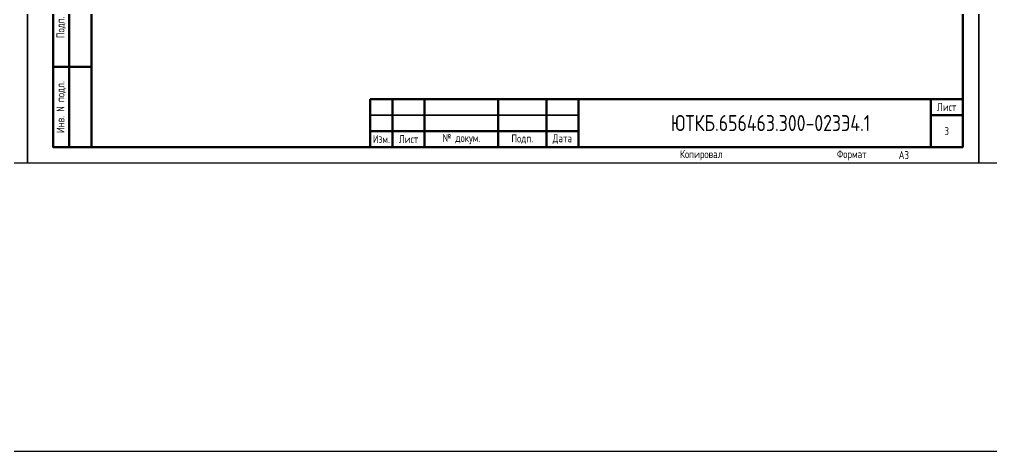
# Model space of a CAD drawing. Header units: millimetres. Extents: x -1117 to 6417, y -90 to 586.
# Drawn here: x 5631.5 to 5935, y -90 to 44.8 of the extents above; entities that cross this region are included whole.
import ezdxf

# ---------------------------------------------------------------- set-up
doc = ezdxf.new("R2010")
doc.units = ezdxf.units.MM
doc.styles.add('Gost_type_A', font='GOST_A.TTF')

# ---------------------------------------------------------------- blocks, each defined once
blk = doc.blocks.new('Штамп левый нижний')
at = {"lineweight": 50}
for points in [[(-12, 145), (-7, 145), (-7, 110), (-12, 110)], [(-7, 145), (0, 145), (0, 110), (-7, 110)], [(-12, 110), (-7, 110), (-7, 85), (-12, 85)], [(-7, 110), (0, 110), (0, 85), (-7, 85)], [(-12, 85), (-7, 85), (-7, 60), (-12, 60)], [(-7, 85), (0, 85), (0, 60), (-7, 60)], [(-12, 60), (-7, 60), (-7, 25), (-12, 25)], [(-7, 60), (0, 60), (0, 25), (-7, 25)], [(-12, 25), (-7, 25), (-7, 0), (-12, 0)], [(-7, 25), (0, 25), (0, 0), (-7, 0)]]:
    blk.add_lwpolyline(points, close=True, dxfattribs=at)
at = {"char_height": 2.5, "attachment_point": 5, "rotation": 90, "style": 'Gost_type_A'}
for s, insert, width in [('Подп. и дата', (-9.5, 127.5), 35), ('Инв. № дубл.', (-9.5, 97.5), 25), ('Взам. инв. №', (-9.5, 72.5), 25), ('Подп. и дата', (-9.5, 42.5), 35), ('Инв. N подл.', (-9.5, 12.5), 25)]:
    blk.add_mtext(s, dxfattribs=dict(at, insert=insert, width=width))
blk = doc.blocks.new('Штамп малый нижний')
at = {"lineweight": 50}
for points in [[(-185, 15), (-178, 15), (-178, 5), (-185, 5)], [(-178, 15), (-168, 15), (-168, 5), (-178, 5)], [(-168, 15), (-145, 15), (-145, 5), (-168, 5)], [(-145, 15), (-130, 15), (-130, 5), (-145, 5)], [(-130, 15), (-120, 15), (-120, 5), (-130, 5)], [(-120, 15), (-10, 15), (-10, 0), (-120, 0)], [(-10, 15), (0, 15), (0, 10), (-10, 10)], [(-10, 10), (0, 10), (0, 0), (-10, 0)], [(-185, 5), (-178, 5), (-178, 0), (-185, 0)], [(-178, 5), (-168, 5), (-168, 0), (-178, 0)], [(-168, 5), (-145, 5), (-145, 0), (-168, 0)], [(-145, 5), (-130, 5), (-130, 0), (-145, 0)], [(-130, 5), (-120, 5), (-120, 0), (-130, 0)]]:
    blk.add_lwpolyline(points, close=True, dxfattribs=at)
for points in [[(-185, 15), (-178, 15), (-178, 10), (-185, 10)], [(-178, 15), (-168, 15), (-168, 10), (-178, 10)], [(-168, 15), (-145, 15), (-145, 10), (-168, 10)], [(-145, 15), (-130, 15), (-130, 10), (-145, 10)], [(-130, 15), (-120, 15), (-120, 10), (-130, 10)], [(-185, 10), (-178, 10), (-178, 5), (-185, 5)], [(-178, 10), (-168, 10), (-168, 5), (-178, 5)], [(-168, 10), (-145, 10), (-145, 5), (-168, 5)], [(-145, 10), (-130, 10), (-130, 5), (-145, 5)], [(-130, 10), (-120, 10), (-120, 5), (-130, 5)]]:
    blk.add_lwpolyline(points, close=True)
at = {"char_height": 2.5, "style": 'Gost_type_A'}
for s, insert, width, attachment_point in [('Лист', (-5, 12.5), 10, 5), ('Изм.', (-181.5, 2.5), 7, 5), ('Лист', (-173, 2.5), 10, 5), ('№ докум.', (-156.5, 2.5), 23, 5), ('Подп.', (-137.5, 2.5), 15, 5), ('Дата', (-125, 2.5), 10, 5), ('Копировал', (-75, -2.53), 13.1202, 6), ('Формат', (-30, -2.53), 13.1202, 6)]:
    blk.add_mtext(s, dxfattribs=dict(at, insert=insert, width=width, attachment_point=attachment_point))

msp = doc.modelspace()

# ---------------------------------------------------------------- linework, layer by layer
for points in [[(-1117.42, 586), (6417.25, 586), (6417.25, -90), (-1117.42, -90)], [(5634, 420), (5634, 0), (5337, 0), (5337, 420)], [(5931, 420), (5931, 0), (5634, 0), (5634, 420)], [(6228, 420), (6228, 0), (5931, 0), (5931, 420)]]:
    msp.add_lwpolyline(points, close=True)
at = {"lineweight": 50}
msp.add_lwpolyline([(5926, 415), (5926, 5), (5654, 5), (5654, 415)], close=True, dxfattribs=at)

# ---------------------------------------------------------------- block references
at = {"color": 1}
msp.add_blockref('Штамп левый нижний', (5654, 5), dxfattribs=at)
msp.add_blockref('Штамп малый нижний', (5926, 5))

# ---------------------------------------------------------------- texts
at = {"style": 'Gost_type_A'}
for s, insert, char_height, width, attachment_point in [('ЮТКБ.656463.300-023Э4.1', (5866, 12.5), 5, 120, 5), ('3', (5921, 10), 2.5, 10, 5), ('A3', (5906, 2.5), 2.5, 20, 4), ('A3', (5906, 2.5), 2.5, 20, 4)]:
    msp.add_mtext(s, dxfattribs=dict(at, insert=insert, char_height=char_height, width=width, attachment_point=attachment_point))

doc.saveas('drawing.dxf')
